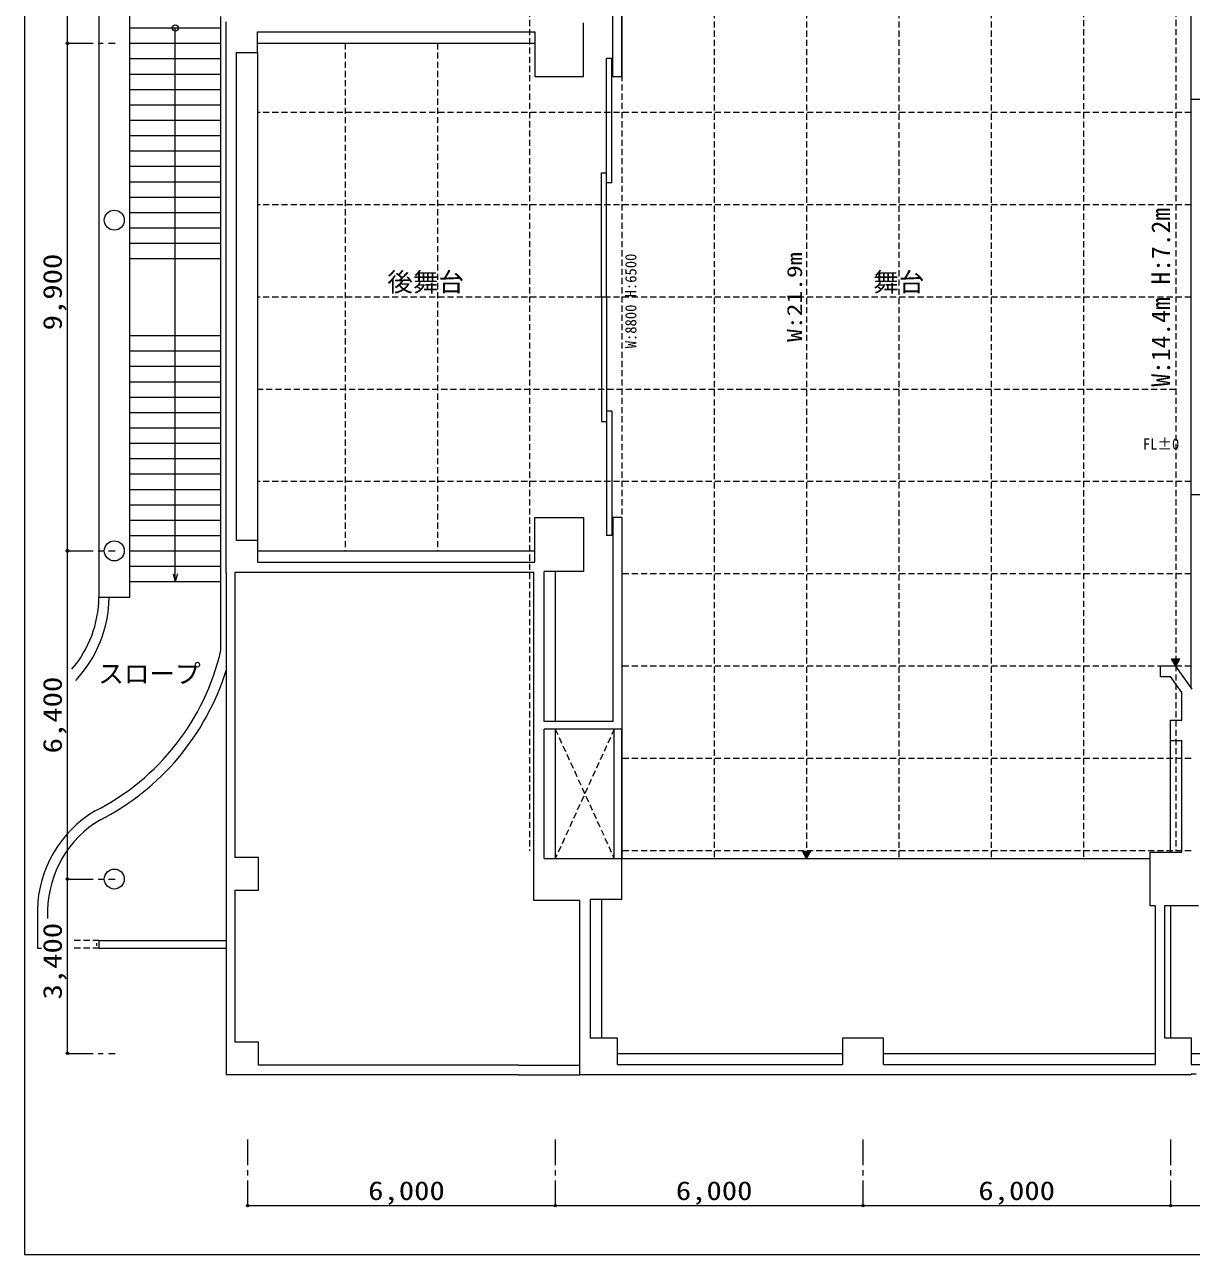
# Model space of a CAD drawing. Units: millimetres, scale not verified. Extents: x -26503 to 29497, y -28039 to 11161.
# Drawn here: x -26503 to -3722, y -28039 to -4025 of the extents above; entities that cross this region are included whole.
import ezdxf
from ezdxf.enums import TextEntityAlignment as Align

# ---------------------------------------------------------------- set-up
doc = ezdxf.new("R2010")
doc.units = ezdxf.units.MM
doc.header["$LTSCALE"] = 100
doc.linetypes.add('CHAIN1', pattern=[8, 5, -1, 1, -1])
doc.linetypes.add('DASHED1', pattern=[1.8, 1.2, -0.6])
for name, color, linetype, lineweight in [('0-0', 7, 'Continuous', 18), ('0-1', 4, 'Continuous', 18), ('F-0', 7, 'Continuous', 18)]:
    doc.layers.add(name, color=color, linetype=linetype, lineweight=lineweight)
doc.layers.add('0-A', color=7, linetype='Continuous')
doc.styles.add('HGｺﾞｼｯｸE', font='')
doc.styles.add('ＭＳ ゴシック', font='')
doc.styles.get('HGｺﾞｼｯｸE').set_extended_font_data('HGｺﾞｼｯｸE')
doc.styles.get('ＭＳ ゴシック').set_extended_font_data('MS Gothic')

msp = doc.modelspace()

# ---------------------------------------------------------------- linework, layer by layer
at = {"layer": '0-0'}
for p, q in [((-14839.9, 1617.7), (-14839.9, -5040.2)), ((-25052.1, -1010.4), (-25052.1, -15212.3)), ((-24451.3, -15212.3), (-24451.3, -1010.4)), ((-15020.1, -5040.2), (-15020.1, -1060.5)), ((-3726.7, -16976.3), (-3726.7, -1714.4)), ((-22669.2, -16239), (-22669.2, -3868.9)), ((-22569.1, -14721.8), (-22569.1, -3969)), ((-15590.8, -5040.2), (-15590.8, -3989)), ((-24451.3, -4089.1), (-22669.2, -4089.1)), ((-23560.3, -14902), (-23560.3, -4089.1)), ((-21954.8, -4169.2), (-16542, -4169.2)), ((-21954.8, -4570.1), (-21954.8, -4169.2)), ((-24451.3, -4389.5), (-22669.2, -4389.5)), ((-21954.8, -4389.5), (-16542, -4389.5)), ((-24451.3, -4689.8), (-22669.2, -4689.8)), ((-22368.9, -4570.1), (-21954.8, -4570.1)), ((-22368.9, -4570.1), (-22368.9, -14092.7)), ((-21954.8, -4570.1), (-21954.8, -14092.7)), ((-15140.6, -9345.4), (-15140.6, -4689.5)), ((-15040.2, -4689.5), (-15140.6, -4689.5)), ((-15040.2, -7117.5), (-15040.2, -4689.5)), ((-24451.3, -4990.2), (-22669.2, -4990.2)), ((-24451.3, -5290.5), (-22669.2, -5290.5)), ((-1323, -5484.8), (-3726.7, -5484.8)), ((-1323.8, -5490.8), (-3726.7, -5490.8)), ((-24451.3, -5590.9), (-22669.2, -5590.9)), ((-24451.3, -5891.3), (-22669.2, -5891.3)), ((-24451.3, -6191.6), (-22669.2, -6191.6)), ((-24451.3, -6492), (-22669.2, -6492)), ((-24451.3, -6792.3), (-22669.2, -6792.3)), ((-15241.1, -6917.3), (-15140.6, -6917.3)), ((-15241.1, -9345.4), (-15241.1, -6917.3)), ((-24451.3, -7092.7), (-22669.2, -7092.7)), ((-15040.2, -7117.5), (-15140.6, -7117.5)), ((-24451.3, -7393), (-22669.2, -7393)), ((-24451.3, -7693.4), (-22669.2, -7693.4)), ((-24451.3, -7993.8), (-22669.2, -7993.8)), ((-24451.3, -8294.1), (-22669.2, -8294.1)), ((-24451.3, -8594.5), (-22669.2, -8594.5)), ((-15140.6, -9345.4), (-15241.1, -9345.4)), ((-15241.1, -9345.4), (-15241.1, -11773.4)), ((-15140.6, -9345.4), (-15241.1, -9345.4)), ((-15140.6, -9345.4), (-15140.6, -14001.3)), ((-24451.3, -10096.3), (-22669.2, -10096.3)), ((-24451.3, -10396.6), (-22669.2, -10396.6)), ((-24451.3, -10697), (-22669.2, -10697)), ((-24451.3, -10997.3), (-22669.2, -10997.3)), ((-24451.3, -11297.7), (-22669.2, -11297.7)), ((-24451.3, -11598), (-22669.2, -11598)), ((-15040.2, -11573.2), (-15140.6, -11573.2)), ((-15040.2, -11573.2), (-15040.2, -14001.3)), ((-24451.3, -11898.4), (-22669.2, -11898.4)), ((-15241.1, -11773.4), (-15140.6, -11773.4)), ((-24451.3, -12198.8), (-22669.2, -12198.8)), ((-24451.3, -12499.1), (-22669.2, -12499.1)), ((-24451.3, -12799.5), (-22669.2, -12799.5)), ((-24451.3, -13099.8), (-22669.2, -13099.8)), ((-1323, -13205.9), (-3726.7, -13205.9)), ((-24451.3, -13400.2), (-22669.2, -13400.2)), ((-15590.8, -13650.5), (-15590.8, -14701.7)), ((-14839.9, -13650.5), (-14839.9, -17780.4)), ((-14839.9, -13650.5), (-14839.9, -20308.4)), ((-24451.3, -13700.5), (-22669.2, -13700.5)), ((-24451.3, -14000.9), (-22669.2, -14000.9)), ((-15040.2, -14001.3), (-15140.6, -14001.2)), ((-24451.3, -14301.3), (-22669.2, -14301.3)), ((-21954.8, -14301.3), (-16541.9, -14301.3)), ((-24451.3, -14601.6), (-22669.2, -14601.6)), ((-21954.8, -14521.5), (-16541.9, -14521.5)), ((-23600.5, -14751.8), (-23560.3, -14902)), ((-23520.1, -14751.8), (-23560.3, -14902)), ((-22569.1, -14721.8), (-22569.1, -24533.4)), ((-16562, -14721.8), (-22398.9, -14721.8)), ((-22398.9, -14721.8), (-22398.9, -20288.4)), ((-16562, -21129.4), (-16562, -14721.8)), ((-16361.7, -17630.2), (-16361.7, -14701.7)), ((-15590.8, -14701.7), (-16361.7, -14701.7)), ((-16141.5, -14701.7), (-16141.5, -17630.2)), ((-24451.3, -14902), (-22669.2, -14902)), ((-24451.3, -15212.3), (-25052.1, -15212.3)), ((-4027.1, -16553.9), (-4327.4, -16553.9)), ((-4327.4, -16754.2), (-4327.4, -16553.9)), ((-4108.7, -16412.5), (-3945.4, -16412.5)), ((-4027.1, -16553.9), (-4108.7, -16412.5)), ((-3948, -16417), (-4106.1, -16417)), ((-3950.9, -16422), (-4103.2, -16422)), ((-3953.8, -16427), (-4100.3, -16427)), ((-3956.7, -16432), (-4097.4, -16432)), ((-3959.6, -16437), (-4094.6, -16437)), ((-3962.5, -16442), (-4091.7, -16442)), ((-3965.3, -16447), (-4088.8, -16447)), ((-3968.2, -16452), (-4085.9, -16452)), ((-3971.1, -16457), (-4083, -16457)), ((-3974, -16462), (-4080.1, -16462)), ((-3976.9, -16467), (-4077.2, -16467)), ((-3979.8, -16472), (-4074.3, -16472)), ((-3982.7, -16477), (-4071.5, -16477)), ((-3985.5, -16482), (-4068.6, -16482)), ((-3988.4, -16487), (-4065.7, -16487)), ((-3991.3, -16492), (-4062.8, -16492)), ((-3994.2, -16497), (-4059.9, -16497)), ((-3997.1, -16502), (-4057, -16502)), ((-4000, -16507), (-4054.1, -16507)), ((-4002.9, -16512), (-4051.3, -16512)), ((-4005.8, -16517), (-4048.4, -16517)), ((-4008.6, -16522), (-4045.5, -16522)), ((-4011.5, -16527), (-4042.6, -16527)), ((-4014.4, -16532), (-4039.7, -16532)), ((-4017.3, -16537), (-4036.8, -16537)), ((-4020.2, -16542), (-4033.9, -16542)), ((-4023.1, -16547), (-4031, -16547)), ((-4026, -16552), (-4028.2, -16552)), ((-4027.1, -16553.9), (-3945.4, -16412.5)), ((-3706.7, -17004.5), (-4027.1, -16553.9)), ((-4327.4, -16754.2), (-4130.4, -16754.2)), ((-15020.1, -17630.2), (-16361.7, -17630.2)), ((-14839.9, -17780.4), (-16361.7, -17780.4)), ((-16361.7, -20308.4), (-16361.7, -17780.4)), ((-16141.5, -17780.4), (-16141.5, -20308.4)), ((-14990.1, -20308.4), (-14990.1, -17780.4)), ((-14839.9, -20308.4), (-14839.9, -17780.4)), ((-4127.2, -18005.7), (-3906.9, -18005.7)), ((-4127.2, -20183.3), (-4127.2, -18005.7)), ((-3906.9, -20183.2), (-3906.9, -18005.7)), ((-25176.5, -19631.1), (-25164.1, -19642)), ((-11317.3, -20167), (-11154, -20167)), ((-11235.6, -20308.4), (-11317.3, -20167)), ((-11156.6, -20171.5), (-11314.7, -20171.5)), ((-11235.6, -20308.4), (-11154, -20167)), ((-21934.8, -20288.4), (-22398.9, -20288.4)), ((-16361.7, -20308.4), (-15741, -20308.4)), ((-15741, -20308.4), (-14839.9, -20308.4)), ((-14839.9, -21109.4), (-14839.9, -20308.4)), ((-14839.9, -20308.4), (-4527.7, -20308.4)), ((-11159.5, -20176.5), (-11311.8, -20176.5)), ((-11162.4, -20181.5), (-11308.9, -20181.5)), ((-11165.3, -20186.5), (-11306, -20186.5)), ((-11168.1, -20191.5), (-11303.1, -20191.5)), ((-11171, -20196.5), (-11300.2, -20196.5)), ((-11173.9, -20201.5), (-11297.4, -20201.5)), ((-11176.8, -20206.5), (-11294.5, -20206.5)), ((-11179.7, -20211.5), (-11291.6, -20211.5)), ((-11182.6, -20216.5), (-11288.7, -20216.5)), ((-11185.5, -20221.5), (-11285.8, -20221.5)), ((-11188.3, -20226.5), (-11282.9, -20226.5)), ((-11191.2, -20231.5), (-11280, -20231.5)), ((-11194.1, -20236.5), (-11277.1, -20236.5)), ((-11197, -20241.5), (-11274.3, -20241.5)), ((-11199.9, -20246.5), (-11271.4, -20246.5)), ((-11202.8, -20251.5), (-11268.5, -20251.5)), ((-11205.7, -20256.5), (-11265.6, -20256.5)), ((-11208.6, -20261.5), (-11262.7, -20261.5)), ((-11211.4, -20266.5), (-11259.8, -20266.5)), ((-11214.3, -20271.5), (-11256.9, -20271.5)), ((-11217.2, -20276.5), (-11254, -20276.5)), ((-11220.1, -20281.5), (-11251.2, -20281.5)), ((-11223, -20286.5), (-11248.3, -20286.5)), ((-11225.9, -20291.5), (-11245.4, -20291.5)), ((-11228.8, -20296.5), (-11242.5, -20296.5)), ((-11231.6, -20301.5), (-11239.6, -20301.5)), ((-11234.5, -20306.5), (-11236.7, -20306.5)), ((-22398.9, -20928.9), (-22398.9, -23896)), ((-15660.9, -21129.4), (-16562, -21129.4)), ((-15660.9, -24533.4), (-15660.9, -21129.4)), ((-14839.9, -21109.4), (-15460.7, -21109.4)), ((-15460.7, -21109.4), (-15460.7, -23815.8)), ((-15240.4, -21109.4), (-15240.4, -23815.8)), ((-26253.5, -21309.6), (-26253.5, -22060.5)), ((-26053.2, -21309.6), (-26053.2, -21478.3)), ((-4427.6, -21234.5), (-4427.6, -23812.6)), ((-4127.2, -21234.5), (-4127.2, -23812.6)), ((-3581.5, -21234.5), (-3726.7, -21234.5)), ((-26253.5, -22060.5), (-26170.1, -22060.5)), ((-25102.1, -21960.3), (-25102.1, -22010.4)), ((-25102.1, -21960.3), (-25102.1, -22010.4)), ((-25102.1, -21960.3), (-25102.1, -22010.4)), ((-25052.1, -21910.3), (-22569.1, -21910.3)), ((-25052.1, -21910.3), (-25052.1, -22060.5)), ((-25052.1, -22060.5), (-22569.1, -22060.5)), ((-21934.8, -23896), (-22398.9, -23896)), ((-21934.8, -24343.2), (-21934.8, -23896)), ((-14930, -23815.8), (-15460.7, -23815.8)), ((-14930, -24333.2), (-14930, -23815.8)), ((-10534.8, -23815.8), (-10534.8, -24333.2)), ((-9733.9, -24333.2), (-9733.9, -23815.8)), ((-4427.6, -23812.6), (-4427.6, -24333.2)), ((-4247.3, -23812.6), (-3726.7, -23812.6)), ((-3726.7, -23812.6), (-3726.7, -24333.2)), ((-14930, -24112.9), (-10534.8, -24112.9)), ((-9733.9, -24112.9), (-4427.6, -24112.9)), ((-3726.7, -24112.9), (1379.4, -24112.9)), ((-16862.3, -24343.2), (-21934.8, -24343.2)), ((-16862.3, -24343.2), (-15660.9, -24343.2)), ((-14930, -24333.2), (-10534.8, -24333.2)), ((-9733.9, -24333.2), (-4427.6, -24333.2)), ((-3726.7, -24333.2), (1379.4, -24333.2)), ((-16862.3, -24533.4), (-22569.1, -24533.4)), ((-16862.3, -24533.4), (-15660.9, -24533.4)), ((-3726.7, -24533.4), (-15660.9, -24533.4))]:
    msp.add_line(p, q, dxfattribs=at)
at = {"layer": '0-0', "linetype": 'DASHED1'}
for p, q in [((-16141.5, -17780.4), (-14990.1, -20308.4)), ((-14990.1, -17780.4), (-16141.5, -20308.4)), ((-25052.1, -21910.3), (-25568.5, -21910.3)), ((-25052.1, -22060.5), (-25568.5, -22060.5)), ((-22398.9, -23337), (-22398.9, -23891))]:
    msp.add_line(p, q, dxfattribs=at)
at = {"layer": '0-0'}
for points in [[(-15020.1, -5040.2), (-14839.9, -5040.2), (-14839.9, -910.3)], [(-16542, -4169.2), (-16542, -5040.2), (-15590.8, -5040.2)], [(-16541.9, -14521.5), (-16541.9, -13650.5), (-15590.8, -13650.5)], [(-14839.9, -13650.5), (-15020.1, -13650.5), (-15020.1, -17630.2)], [(-22368.9, -14092.7), (-21954.8, -14092.7), (-21954.8, -14521.5)], [(-3906.9, -17605.2), (-3906.9, -17068.4), (-4130.4, -16754.2)], [(-4127.2, -18005.7), (-4127.2, -17605.2), (-3906.9, -17605.2)], [(-22398.9, -20928.9), (-21934.8, -20928.9), (-21934.8, -20288.4)], [(-4427.6, -21234.5), (-4527.7, -21234.5), (-4527.7, -20183.2), (-3906.9, -20183.2)], [(-3726.7, -21234.5), (-4247.3, -21234.5), (-4247.3, -23812.6)], [(-9733.9, -23815.8), (-10534.8, -23815.8), (-10534.8, -24333.2)], [(-3626.6, -24521.4), (-3726.7, -24521.4), (-3726.7, -24533.4)]]:
    msp.add_lwpolyline(points, dxfattribs=at)
for centre, radius in [((-23560.3, -4089.1), 59.8), ((-24751.7, -7843.6), 195.2), ((-24751.7, -14301.3), 195.2), ((-24751.7, -20708.9), 195.2)]:
    msp.add_circle(centre, radius, dxfattribs=at)
for centre, radius, start, end in [((-27254.7, -15182.3), 2202.6, 319.5801, 359.21829), ((-27254.7, -15182.3), 2402.9, 316.70549, 359.31204), ((-27254.7, -15182.3), 4705.6, 296.8969, 347.02333), ((-27254.7, -15182.3), 4905.8, 296.8969, 342.76508), ((-23951.7, -21359.2), 2302.4, 120.66562, 178.76407), ((-23951.7, -21359.2), 2102.1, 120.66562, 178.76407)]:
    msp.add_arc(centre, radius, start, end, dxfattribs=at)
at = {"layer": '0-1'}
for p, q in [((-25666.1, -4389.5), (-25666.1, 2018.2)), ((-25666.1, -14301.3), (-25666.1, -4389.5)), ((-25666.1, -20708.9), (-25666.1, -14301.3)), ((-25666.1, -24112.9), (-25666.1, -20708.9)), ((-22148.6, -27086.9), (-16141.5, -27086.9))]:
    msp.add_line(p, q, dxfattribs=at)
at = {"layer": '0-1', "linetype": 'DASHED1'}
for p, q in [((-16642.1, 1467.5), (-16642.1, -20158.2)), ((-14839.9, 1467.5), (-14839.9, -20158.2)), ((-13037.8, 1617.7), (-13037.8, -20308.4)), ((-11235.6, 1617.7), (-11235.6, -20308.4)), ((-9433.5, 1617.7), (-9433.5, -20308.4)), ((-7631.3, 1617.7), (-7631.3, -20308.4)), ((-4027.1, 1467.5), (-4027.1, -20158.2)), ((-5829.2, -2136.8), (-5829.2, -16553.9)), ((-20246.4, -4389.5), (-20246.4, -14301.3)), ((-18444.2, -4389.5), (-18444.2, -14301.3)), ((-3726.7, -5741.1), (-21954.8, -5741.1)), ((-3726.7, -7543.2), (-21954.8, -7543.2)), ((-3726.7, -9345.4), (-21954.8, -9345.4)), ((-4027.1, -11147.5), (-21954.8, -11147.5)), ((-3726.7, -12949.6), (-21954.8, -12949.6)), ((-3726.7, -14751.8), (-14839.9, -14751.8)), ((-3726.7, -16553.9), (-14839.9, -16553.9)), ((-5829.2, -16553.9), (-5829.2, -20308.4)), ((-3726.7, -18356.1), (-14839.9, -18356.1)), ((-3726.7, -20158.2), (-14839.9, -20158.2))]:
    msp.add_line(p, q, dxfattribs=at)
at = {"layer": '0-1', "linetype": 'CHAIN1'}
for p, q in [((-25666.1, -4389.5), (-24733.6, -4389.5)), ((-25666.1, -14301.3), (-24733.6, -14301.3)), ((-25666.1, -20708.9), (-24733.6, -20708.9)), ((-25666.1, -24112.9), (-24733.6, -24112.9)), ((-22148.6, -25796.2), (-22148.6, -27086.9)), ((-16141.5, -25796.2), (-16141.5, -27086.9)), ((-10134.3, -25796.2), (-10134.3, -27086.9)), ((-4127.2, -25796.2), (-4127.2, -27086.9))]:
    msp.add_line(p, q, dxfattribs=at)
at = {"layer": '0-1'}
msp.add_lwpolyline([(-16141.5, -27086.9), (-10134.3, -27086.9), (-4127.2, -27086.9), (1880, -27086.9)], dxfattribs=at)
for centre in [(-25666.1, -4389.5), (-25666.1, -14301.3), (-25666.1, -20708.9), (-25666.1, -24112.9), (-22148.6, -27086.9), (-16141.5, -27086.9), (-10134.3, -27086.9), (-4127.2, -27086.9)]:
    msp.add_circle(centre, 25, dxfattribs=at)
at = {"layer": 'F-0'}
msp.add_line((-26502.9, -28038.7), (29497.1, -28038.7), dxfattribs=at)
msp.add_lwpolyline([(29497.1, 11161.3), (-26502.9, 11161.3), (-26502.9, -28038.7)], dxfattribs=at)

# ---------------------------------------------------------------- texts
at = {"layer": '0-1', "style": 'ＭＳ ゴシック', "width": 1.2}
for s, p in [('9,900', (-25666.1, -9995.4)), ('6,400', (-25666.1, -18255.1)), ('3,400', (-25666.1, -23060.9))]:
    msp.add_text(s, height=366.6, rotation=90, dxfattribs=at).set_placement(p, align=Align.BOTTOM_LEFT)
for p in [(-19795, -27086.9), (-13787.9, -27086.9), (-7880.8, -27086.9)]:
    msp.add_text('6,000', height=366.6, dxfattribs=at).set_placement(p, align=Align.BOTTOM_LEFT)
at = {"layer": '0-A', "style": 'ＭＳ ゴシック'}
msp.add_text('W:14.4m H:7.2m', height=366.6, rotation=90, dxfattribs=at).set_placement((-4027.1, -11095.4), align=Align.BOTTOM_LEFT)
for s, height, width, p in [('W:8800 H:6500', 219.9, 0.95, (-14491.6, -10345.4)), ('W:21.9m', 293.3, 1.25, (-11235.6, -10220.4))]:
    msp.add_text(s, height=height, rotation=90, dxfattribs=dict(at, width=width)).set_placement(p, align=Align.BOTTOM_LEFT)
at = {"layer": '0-A', "style": 'HGｺﾞｼｯｸE'}
for s, p in [('後舞台', (-19421.3, -9345.4)), ('舞台', (-9933.5, -9345.4)), ('スロープ', (-25064.9, -16992.5))]:
    msp.add_text(s, height=366.6, dxfattribs=at).set_placement(p, align=Align.BOTTOM_LEFT)
at = {"layer": '0-A', "style": 'ＭＳ ゴシック', "width": 0.95}
msp.add_text('FL±0', height=219.9, dxfattribs=at).set_placement((-4668.9, -12389), align=Align.BOTTOM_LEFT)

doc.saveas('drawing.dxf')
